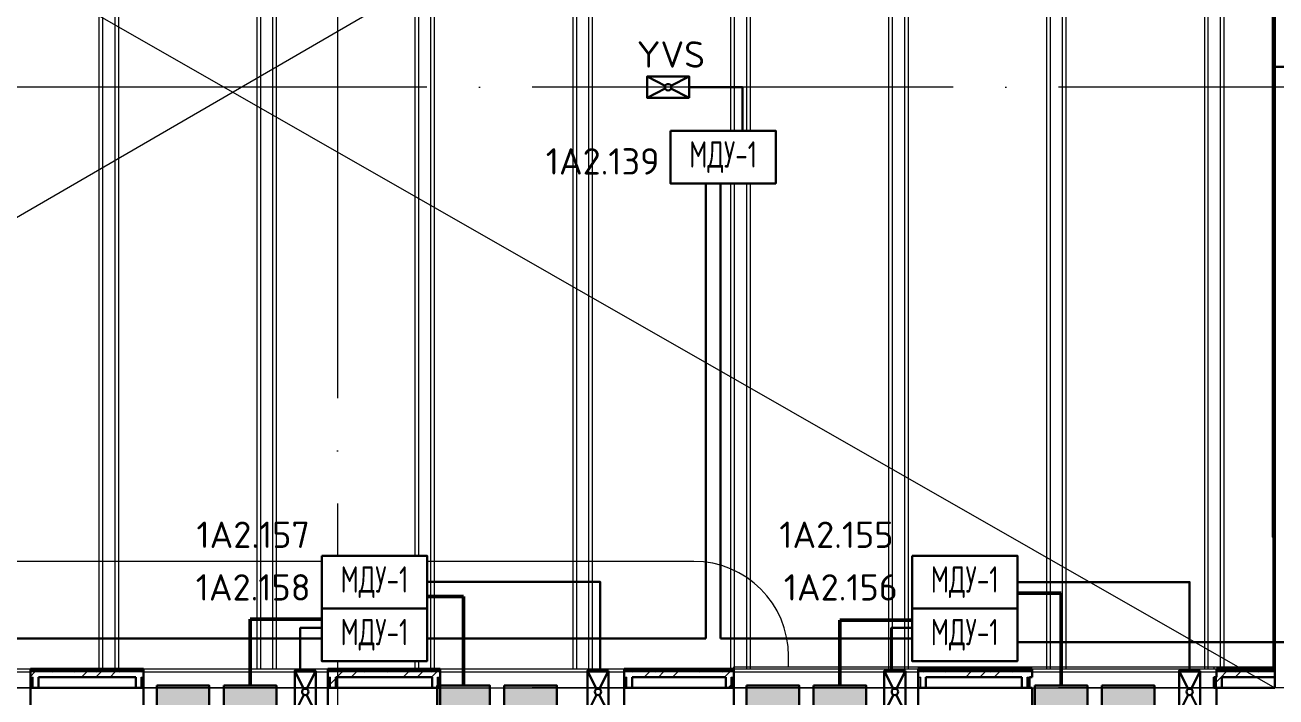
# Model space of a CAD drawing. Header units: millimetres. Extents: x -1073752 to 1436911, y -1379358 to 94781.
# Drawn here: x -1011670 to -999789, y -1095475 to -1089096 of the extents above; entities that cross this region are included whole.
import ezdxf
from ezdxf.enums import TextEntityAlignment as Align

# ---------------------------------------------------------------- set-up
doc = ezdxf.new("R2010")
doc.units = ezdxf.units.MM
doc.set_wipeout_variables(frame=1)
doc.linetypes.add('ADSK_Линия сетки', pattern=[25, 20, -2.5, 0, -2.5])
doc.linetypes.add('ADSK_Сверху', pattern=[450, 300, -150])
for name, color, linetype, lineweight in [('BGB', 1, 'Continuous', 30), ('RC-Дымоудаление', 1, 'Continuous', 30), ('RC-Линии_связи-Адресные', 5, 'Continuous', 50), ('лс', 5, 'Continuous', 30), ('Ограждение', 252, 'Continuous', 9), ('Оси', 252, 'Continuous', 9), ('Перекрытие', 252, 'Continuous', 18), ('Стены внутренние', 7, 'Continuous', 18), ('Стены наружные', 7, 'Continuous', 18), ('Стены штриховка', 7, 'Continuous', 9)]:
    doc.layers.add(name, color=color, linetype=linetype, lineweight=lineweight)
for name, color, linetype in [('RC-Позиционные_обозначения', 7, 'Continuous'), ('RC-Таблицы', 7, 'Continuous'), ('TEXT1', 7, 'Continuous')]:
    doc.layers.add(name, color=color, linetype=linetype)
doc.layers.add('Линии', color=7, linetype='Continuous', lineweight=9, true_color=0x00a600)
doc.styles.add('ISOCPEUR', font='isocpeur.ttf', dxfattribs={"height": 250})
doc.styles.add('RubezhCAD', font='isocpeur.ttf')
doc.styles.get("Standard").update_dxf_attribs({"font": 'arial.ttf'})

# ---------------------------------------------------------------- blocks, each defined once
blk = doc.blocks.new('Перекрытия 1 - Перекрытия 1-1698725-3 этаж копия 1')
at = {"layer": 'Перекрытие', "ltscale": 100}
for p, q in [((13199, 26580), (13199, 15540)), ((13234, 26580), (13234, 15540)), ((13349, 26580), (13349, 15540)), ((13384, 26580), (13384, 15540)), ((14699, 26580), (14699, 15540)), ((14734, 26580), (14734, 15540)), ((14849, 26580), (14849, 15540)), ((14884, 26580), (14884, 15540)), ((16199, 26580), (16199, 15540)), ((16234, 26580), (16234, 15540)), ((16349, 26580), (16349, 15540)), ((16384, 26580), (16384, 15540)), ((17699, 26580), (17699, 15540)), ((17734, 26580), (17734, 15540)), ((17849, 26580), (17849, 15540)), ((17884, 26580), (17884, 15540)), ((19199, 26580), (19199, 15540)), ((19234, 26580), (19234, 15540)), ((19349, 26580), (19349, 15540)), ((19384, 26580), (19384, 15540)), ((20699, 26580), (20699, 15540)), ((20734, 26580), (20734, 15540)), ((20849, 26580), (20849, 15540)), ((20884, 26580), (20884, 15540)), ((22199, 26580), (22199, 15540)), ((22234, 26580), (22234, 15540)), ((22349, 26580), (22349, 15540)), ((22384, 26580), (22384, 15540)), ((23699, 26580), (23699, 15540)), ((23734, 15540), (23734, 26580)), ((23849, 26580), (23849, 15540)), ((23884, 26580), (23884, 15540))]:
    blk.add_line(p, q, dxfattribs=at)
blk = doc.blocks.new('3 этаж')
at = {"layer": 'Линии', "color": 251, "linetype": 'ADSK_Сверху', "ltscale": 200, "true_color": 0x636466}
for p, q in [((282206, 17837), (301851, 29237)), ((282206, 29062), (301851, 17837))]:
    blk.add_line(p, q, dxfattribs=at)
at = {"layer": 'Ограждение', "color": 251, "true_color": 0x636466}
for p, q in [((301826, 27827), (301826, 19267)), ((301836, 19267), (301826, 19267)), ((296711, 18017), (296711, 18037)), ((296711, 18037), (301836, 18037)), ((296711, 18017), (296711, 18037)), ((296711, 18037), (298461, 18037)), ((298461, 18037), (298461, 18017)), ((299521, 18017), (299521, 18037)), ((299521, 18037), (301271, 18037)), ((301271, 18037), (301271, 18017))]:
    blk.add_line(p, q, dxfattribs=at)
at = {"layer": 'Оси', "color": 251, "linetype": 'ADSK_Линия сетки', "ltscale": 200, "true_color": 0x636466}
for p, q in [((292946, 34587), (292946, -31390)), ((308796, 23537), (237074, 23537)), ((308796, 17837), (237074, 17837))]:
    blk.add_line(p, q, dxfattribs=at)
at = {"layer": 'Перекрытие', "color": 251, "true_color": 0x636466}
for p, q in [((296331, 19037), (282221, 19037)), ((297231, 18037), (297231, 18137))]:
    blk.add_line(p, q, dxfattribs=at)
blk.add_arc((296331, 18137), 900, 0, 90, dxfattribs=at)
at = {"layer": 'Стены внутренние', "color": 251, "lineweight": 30, "true_color": 0x636466}
for p, q in [((302121, 23732), (301851, 23732)), ((290031, 17837), (290031, 17287)), ((290106, 17837), (291031, 17837)), ((291106, 17837), (291106, 17287)), ((292856, 17837), (292856, 17287)), ((292931, 17837), (293846, 17837)), ((293921, 17837), (293921, 17287)), ((295671, 17837), (295671, 17287)), ((295746, 17837), (296636, 17837)), ((296711, 17837), (296711, 17287)), ((298461, 17837), (298461, 17287)), ((298536, 17837), (299446, 17837)), ((299521, 17837), (299546, 17837)), ((299546, 17837), (299546, 17287)), ((301296, 17837), (301296, 17287)), ((301346, 17837), (301851, 17837)), ((301851, 17837), (301851, 17937))]:
    blk.add_line(p, q, dxfattribs=at)
at = {"layer": 'Стены внутренние', "color": 251, "true_color": 0x636466}
for p, q in [((288281, 17837), (290031, 17837)), ((291106, 17837), (292856, 17837)), ((293921, 17837), (295671, 17837)), ((296711, 17837), (298461, 17837)), ((299546, 17837), (301271, 17837))]:
    blk.add_line(p, q, dxfattribs=at)
at = {"layer": 'Стены наружные', "color": 251, "lineweight": 30, "true_color": 0x636466}
for p, q in [((301836, 29057), (301836, 18017)), ((301851, 17937), (301851, 29062)), ((290031, 18017), (291106, 18017)), ((290031, 17837), (290031, 18017)), ((291106, 18017), (291106, 17837)), ((293921, 18017), (292856, 18017)), ((292856, 17837), (292856, 18017)), ((293921, 18017), (293921, 17837)), ((295671, 18017), (296711, 18017)), ((295671, 17837), (295671, 18017)), ((296711, 18017), (296711, 17837)), ((298461, 18017), (299546, 18017)), ((298461, 17837), (298461, 18017)), ((299546, 17937), (299546, 18017)), ((301836, 18017), (301296, 18017)), ((301296, 17937), (301296, 18017)), ((290031, 17837), (290106, 17837)), ((290106, 17937), (291031, 17937)), ((290106, 17937), (290106, 17837)), ((291031, 17837), (291031, 17937)), ((291031, 17837), (291106, 17837)), ((292856, 17837), (292931, 17837)), ((293846, 17937), (292931, 17937)), ((292931, 17937), (292931, 17837)), ((293846, 17837), (293846, 17937)), ((293846, 17837), (293921, 17837)), ((295671, 17837), (295746, 17837)), ((295746, 17937), (296636, 17937)), ((295746, 17937), (295746, 17837)), ((296636, 17837), (296636, 17937)), ((296636, 17837), (296711, 17837)), ((298461, 17837), (298536, 17837)), ((298536, 17937), (299446, 17937)), ((298536, 17937), (298536, 17837)), ((299446, 17837), (299446, 17937)), ((299446, 17837), (299521, 17837)), ((299521, 17937), (299546, 17937)), ((299521, 17937), (299521, 17837)), ((301271, 17837), (301271, 17937)), ((301271, 17937), (301296, 17937)), ((301271, 17837), (301346, 17837)), ((301346, 17937), (301851, 17937)), ((301346, 17937), (301346, 17837))]:
    blk.add_line(p, q, dxfattribs=at)
at = {"layer": 'Стены наружные', "color": 251, "true_color": 0x636466}
for p, q in [((288281, 18017), (290031, 18017)), ((288281, 17987), (290031, 17987)), ((291106, 18017), (292856, 18017)), ((291106, 17987), (292856, 17987)), ((293921, 18017), (295671, 18017)), ((293921, 17987), (295671, 17987)), ((296711, 18017), (298461, 18017)), ((296711, 17987), (298461, 17987)), ((299546, 18017), (301296, 18017)), ((299546, 17987), (301296, 17987))]:
    blk.add_line(p, q, dxfattribs=at)
at = {"layer": 'Стены наружные', "color": 251, "linetype": 'Continuous', "lineweight": 9, "true_color": 0x636466}
for p, q in [((290031, 17995), (290035, 17999)), ((290031, 17944), (290074, 17987)), ((290035, 17999), (290047, 18012)), ((290047, 18012), (290052, 18017)), ((290234, 17987), (290247, 17999)), ((290247, 17999), (290259, 18012)), ((290446, 17987), (290459, 17999)), ((290459, 17999), (290471, 18012)), ((290471, 18012), (290476, 18017)), ((290517, 17937), (290567, 17987)), ((290652, 17937), (290702, 17987)), ((290659, 17987), (290671, 17999)), ((290671, 17999), (290684, 18012)), ((290787, 17937), (290837, 17987)), ((290871, 17987), (290883, 17999)), ((290883, 17999), (290896, 18012)), ((290896, 18012), (290901, 18017)), ((291083, 17987), (291095, 17999)), ((291095, 17999), (291106, 18009)), ((292856, 17985), (292857, 17987)), ((292942, 17937), (292992, 17987)), ((292992, 17987), (293005, 17999)), ((293005, 17999), (293017, 18012)), ((293017, 18012), (293022, 18017)), ((293077, 17937), (293127, 17987)), ((293204, 17987), (293217, 17999)), ((293217, 17999), (293229, 18012)), ((293416, 17987), (293429, 17999)), ((293429, 17999), (293441, 18012)), ((293441, 18012), (293446, 18017)), ((293570, 17937), (293620, 17987)), ((293628, 17987), (293641, 17999)), ((293641, 17999), (293653, 18012)), ((293705, 17937), (293755, 17987)), ((293840, 17937), (293890, 17987)), ((293841, 17987), (293853, 17999)), ((293853, 17999), (293866, 18012)), ((293866, 18012), (293871, 18017)), ((295750, 17987), (295762, 17999)), ((295762, 17999), (295775, 18012)), ((295860, 17937), (295910, 17987)), ((295962, 17987), (295974, 17999)), ((295974, 17999), (295987, 18012)), ((295987, 18012), (295992, 18017)), ((295995, 17937), (296045, 17987)), ((296130, 17937), (296180, 17987)), ((296174, 17987), (296187, 17999)), ((296187, 17999), (296199, 18012)), ((296386, 17987), (296399, 17999)), ((296399, 17999), (296411, 18012)), ((296411, 18012), (296416, 18017)), ((296598, 17987), (296611, 17999)), ((296611, 17999), (296623, 18012)), ((296624, 17937), (296674, 17987)), ((298461, 17977), (298470, 17987)), ((298507, 17987), (298520, 17999)), ((298520, 17999), (298532, 18012)), ((298532, 18012), (298537, 18017)), ((298720, 17987), (298732, 17999)), ((298732, 17999), (298745, 18012)), ((298914, 17937), (298964, 17987)), ((298932, 17987), (298944, 17999)), ((298944, 17999), (298957, 18012)), ((298957, 18012), (298962, 18017)), ((299049, 17937), (299099, 17987)), ((299144, 17987), (299156, 17999)), ((299156, 17999), (299169, 18012)), ((299184, 17937), (299234, 17987)), ((299356, 17987), (299368, 17999)), ((299368, 17999), (299381, 18012)), ((299381, 18012), (299386, 18017)), ((301339, 17937), (301389, 17987)), ((301474, 17937), (301524, 17987)), ((301477, 17987), (301490, 17999)), ((301490, 17999), (301502, 18012)), ((301502, 18012), (301507, 18017)), ((301689, 17987), (301702, 17999)), ((301702, 17999), (301714, 18012)), ((292856, 17850), (292868, 17863)), ((292868, 17863), (292881, 17875)), ((292881, 17875), (292931, 17925)), ((293903, 17837), (293908, 17842)), ((293908, 17842), (293921, 17855)), ((295671, 17908), (295683, 17920)), ((295683, 17920), (295696, 17933)), ((296659, 17837), (296686, 17864)), ((296686, 17862), (296698, 17874)), ((296698, 17874), (296711, 17887)), ((299496, 17914), (299508, 17927)), ((299508, 17927), (299518, 17937)), ((301296, 17894), (301339, 17937))]:
    blk.add_line(p, q, dxfattribs=at)
at = {"layer": 'Стены штриховка', "color": 251, "true_color": 0x636466}
for p, q in [((290031, 18012), (291106, 18012)), ((291106, 18012), (290031, 18012)), ((291106, 17999), (290031, 17999)), ((291106, 17987), (290031, 17987)), ((292856, 18012), (293921, 18012)), ((293921, 18012), (292856, 18012)), ((293921, 17999), (292856, 17999)), ((293921, 17987), (292856, 17987)), ((295671, 18012), (296711, 18012)), ((296711, 18012), (295671, 18012)), ((296711, 17999), (295671, 17999)), ((296711, 17987), (295671, 17987)), ((298461, 18012), (299546, 18012)), ((299546, 18012), (298461, 18012)), ((299546, 17999), (298461, 17999)), ((299546, 17987), (298461, 17987)), ((301296, 18012), (301851, 18012)), ((301851, 18012), (301296, 18012)), ((301851, 17999), (301296, 17999)), ((301851, 17987), (301296, 17987)), ((301836, 18017), (301851, 18017)), ((290031, 17937), (290056, 17937)), ((290043, 17837), (290043, 17937)), ((290056, 17837), (290056, 17937)), ((291081, 17837), (291081, 17937)), ((291081, 17937), (291106, 17937)), ((291093, 17837), (291093, 17937)), ((292856, 17937), (292881, 17937)), ((292868, 17837), (292868, 17937)), ((292881, 17837), (292881, 17937)), ((293896, 17837), (293896, 17937)), ((293896, 17937), (293921, 17937)), ((293908, 17837), (293908, 17937)), ((295671, 17937), (295696, 17937)), ((295683, 17837), (295683, 17937)), ((295696, 17837), (295696, 17937)), ((296686, 17837), (296686, 17937)), ((296686, 17937), (296711, 17937)), ((296698, 17837), (296698, 17937)), ((298461, 17937), (298486, 17937)), ((298473, 17837), (298473, 17937)), ((298486, 17837), (298486, 17937)), ((299496, 17837), (299496, 17937)), ((299496, 17937), (299521, 17937)), ((299508, 17837), (299508, 17937)), ((301283, 17837), (301283, 17937)), ((301296, 17837), (301296, 17937))]:
    blk.add_line(p, q, dxfattribs=at)
at = {"layer": 'Перекрытие', "color": 251, "true_color": 0x636466}
blk.add_blockref('Перекрытия 1 - Перекрытия 1-1698725-3 этаж копия 1', (277482, 2476), dxfattribs=at)
blk = doc.blocks.new('*U2707')
at = {"layer": 'BGB'}
h = blk.add_hatch(color=256, dxfattribs=at)
h.paths.add_polyline_path([(250, -250), (250, 250), (-250, 250), (-250, -250)])
h.paths.add_polyline_path([(-217, -75), (-217, 75), (217, 75), (217, -75)], flags=16)
at = {"layer": 'BGB', "true_color": 0xffffff}
blk.add_hatch(color=7, dxfattribs=at).paths.add_polyline_path([(217, -75), (217, 75), (-217, 75), (-217, -75)])
at = {"layer": 'BGB'}
blk.add_lwpolyline([(-250, 250), (-250, -250), (250, -250), (250, 250)], close=True, dxfattribs=at)
at = {"layer": 'TEXT1', "style": 'RubezhCAD'}
for s, p in [('BGB', (-880, -620)), ('.', (-161, -620))]:
    blk.add_text(s, height=250, dxfattribs=at).set_placement(p)
blk.add_attdef('PPK', text='', height=250, dxfattribs=at).set_placement((-890, -620), align=Align.RIGHT)
for tag, p in [('SHL', (-299, -620)), ('N', (-118, -620))]:
    blk.add_attdef(tag, p, '', height=250, dxfattribs=at)
blk = doc.blocks.new('*U2708')
at = {"layer": 'BGB'}
h = blk.add_hatch(color=256, dxfattribs=at)
h.paths.add_polyline_path([(250, -250), (250, 250), (-250, 250), (-250, -250)])
h.paths.add_polyline_path([(-217, -75), (-217, 75), (217, 75), (217, -75)], flags=16)
at = {"layer": 'BGB', "true_color": 0xffffff}
blk.add_hatch(color=7, dxfattribs=at).paths.add_polyline_path([(217, -75), (217, 75), (-217, 75), (-217, -75)])
at = {"layer": 'BGB'}
blk.add_lwpolyline([(-250, 250), (-250, -250), (250, -250), (250, 250)], close=True, dxfattribs=at)
at = {"layer": 'TEXT1', "style": 'RubezhCAD'}
for s, p in [('BGB', (-248, -620)), ('.', (471, -620))]:
    blk.add_text(s, height=250, dxfattribs=at).set_placement(p)
blk.add_attdef('PPK', text='', height=250, dxfattribs=at).set_placement((-258, -620), align=Align.RIGHT)
for tag, p in [('SHL', (334, -620)), ('N', (514, -620))]:
    blk.add_attdef(tag, p, '', height=250, dxfattribs=at)
blk = doc.blocks.new('*U2709')
at = {"layer": 'BGB'}
h = blk.add_hatch(color=256, dxfattribs=at)
h.paths.add_polyline_path([(250, -250), (250, 250), (-250, 250), (-250, -250)])
h.paths.add_polyline_path([(-217, -75), (-217, 75), (217, 75), (217, -75)], flags=16)
at = {"layer": 'BGB', "true_color": 0xffffff}
blk.add_hatch(color=7, dxfattribs=at).paths.add_polyline_path([(217, -75), (217, 75), (-217, 75), (-217, -75)])
at = {"layer": 'BGB'}
blk.add_lwpolyline([(-250, 250), (-250, -250), (250, -250), (250, 250)], close=True, dxfattribs=at)
at = {"layer": 'TEXT1', "style": 'RubezhCAD'}
for s, p in [('BGB', (-880, -620)), ('.', (-161, -620))]:
    blk.add_text(s, height=250, dxfattribs=at).set_placement(p)
blk.add_attdef('PPK', text='', height=250, dxfattribs=at).set_placement((-890, -620), align=Align.RIGHT)
for tag, p in [('SHL', (-299, -620)), ('N', (-118, -620))]:
    blk.add_attdef(tag, p, '', height=250, dxfattribs=at)
blk = doc.blocks.new('*U2722')
at = {"layer": 'BGB'}
h = blk.add_hatch(color=256, dxfattribs=at)
h.paths.add_polyline_path([(250, -250), (250, 250), (-250, 250), (-250, -250)])
h.paths.add_polyline_path([(-217, -75), (-217, 75), (217, 75), (217, -75)], flags=16)
at = {"layer": 'BGB', "true_color": 0xffffff}
blk.add_hatch(color=7, dxfattribs=at).paths.add_polyline_path([(217, -75), (217, 75), (-217, 75), (-217, -75)])
at = {"layer": 'BGB'}
blk.add_lwpolyline([(-250, 250), (-250, -250), (250, -250), (250, 250)], close=True, dxfattribs=at)
at = {"layer": 'TEXT1', "style": 'RubezhCAD'}
for s, p in [('BGB', (-248, -620)), ('.', (471, -620))]:
    blk.add_text(s, height=250, dxfattribs=at).set_placement(p)
blk.add_attdef('PPK', text='', height=250, dxfattribs=at).set_placement((-258, -620), align=Align.RIGHT)
for tag, p in [('SHL', (334, -620)), ('N', (514, -620))]:
    blk.add_attdef(tag, p, '', height=250, dxfattribs=at)
blk = doc.blocks.new('*U2723')
at = {"layer": 'BGB'}
h = blk.add_hatch(color=256, dxfattribs=at)
h.paths.add_polyline_path([(250, -250), (250, 250), (-250, 250), (-250, -250)])
h.paths.add_polyline_path([(-217, -75), (-217, 75), (217, 75), (217, -75)], flags=16)
at = {"layer": 'BGB', "true_color": 0xffffff}
blk.add_hatch(color=7, dxfattribs=at).paths.add_polyline_path([(217, -75), (217, 75), (-217, 75), (-217, -75)])
at = {"layer": 'BGB'}
blk.add_lwpolyline([(-250, 250), (-250, -250), (250, -250), (250, 250)], close=True, dxfattribs=at)
at = {"layer": 'TEXT1', "style": 'RubezhCAD'}
for s, p in [('BGB', (-880, -620)), ('.', (-161, -620))]:
    blk.add_text(s, height=250, dxfattribs=at).set_placement(p)
blk.add_attdef('PPK', text='', height=250, dxfattribs=at).set_placement((-890, -620), align=Align.RIGHT)
for tag, p in [('SHL', (-299, -620)), ('N', (-118, -620))]:
    blk.add_attdef(tag, p, '', height=250, dxfattribs=at)
blk = doc.blocks.new('*U2724')
at = {"layer": 'BGB'}
h = blk.add_hatch(color=256, dxfattribs=at)
h.paths.add_polyline_path([(250, -250), (250, 250), (-250, 250), (-250, -250)])
h.paths.add_polyline_path([(-217, -75), (-217, 75), (217, 75), (217, -75)], flags=16)
at = {"layer": 'BGB', "true_color": 0xffffff}
blk.add_hatch(color=7, dxfattribs=at).paths.add_polyline_path([(217, -75), (217, 75), (-217, 75), (-217, -75)])
at = {"layer": 'BGB'}
blk.add_lwpolyline([(-250, 250), (-250, -250), (250, -250), (250, 250)], close=True, dxfattribs=at)
at = {"layer": 'TEXT1', "style": 'RubezhCAD'}
for s, p in [('BGB', (-248, -620)), ('.', (471, -620))]:
    blk.add_text(s, height=250, dxfattribs=at).set_placement(p)
blk.add_attdef('PPK', text='', height=250, dxfattribs=at).set_placement((-258, -620), align=Align.RIGHT)
for tag, p in [('SHL', (334, -620)), ('N', (514, -620))]:
    blk.add_attdef(tag, p, '', height=250, dxfattribs=at)
blk = doc.blocks.new('*U2725')
at = {"layer": 'BGB'}
h = blk.add_hatch(color=256, dxfattribs=at)
h.paths.add_polyline_path([(250, -250), (250, 250), (-250, 250), (-250, -250)])
h.paths.add_polyline_path([(-217, -75), (-217, 75), (217, 75), (217, -75)], flags=16)
at = {"layer": 'BGB', "true_color": 0xffffff}
blk.add_hatch(color=7, dxfattribs=at).paths.add_polyline_path([(217, -75), (217, 75), (-217, 75), (-217, -75)])
at = {"layer": 'BGB'}
blk.add_lwpolyline([(-250, 250), (-250, -250), (250, -250), (250, 250)], close=True, dxfattribs=at)
at = {"layer": 'TEXT1', "style": 'RubezhCAD'}
for s, p in [('BGB', (-880, -620)), ('.', (-161, -620))]:
    blk.add_text(s, height=250, dxfattribs=at).set_placement(p)
blk.add_attdef('PPK', text='', height=250, dxfattribs=at).set_placement((-890, -620), align=Align.RIGHT)
for tag, p in [('SHL', (-299, -620)), ('N', (-118, -620))]:
    blk.add_attdef(tag, p, '', height=250, dxfattribs=at)
blk = doc.blocks.new('*U2726')
at = {"layer": 'BGB'}
h = blk.add_hatch(color=256, dxfattribs=at)
h.paths.add_polyline_path([(250, -250), (250, 250), (-250, 250), (-250, -250)])
h.paths.add_polyline_path([(-217, -75), (-217, 75), (217, 75), (217, -75)], flags=16)
at = {"layer": 'BGB', "true_color": 0xffffff}
blk.add_hatch(color=7, dxfattribs=at).paths.add_polyline_path([(217, -75), (217, 75), (-217, 75), (-217, -75)])
at = {"layer": 'BGB'}
blk.add_lwpolyline([(-250, 250), (-250, -250), (250, -250), (250, 250)], close=True, dxfattribs=at)
at = {"layer": 'TEXT1', "style": 'RubezhCAD'}
for s, p in [('BGB', (-248, -620)), ('.', (471, -620))]:
    blk.add_text(s, height=250, dxfattribs=at).set_placement(p)
blk.add_attdef('PPK', text='', height=250, dxfattribs=at).set_placement((-258, -620), align=Align.RIGHT)
for tag, p in [('SHL', (334, -620)), ('N', (514, -620))]:
    blk.add_attdef(tag, p, '', height=250, dxfattribs=at)
blk = doc.blocks.new('A$C73BA6E17')
at = {"color": 5, "lineweight": 30}
for points in [[(0, 200), (400, 200), (400, 0), (0, 0), (0, 200)], [(0, 200), (173, 113)], [(400, 200), (227, 113)], [(173, 87), (0, 0)], [(227, 87), (400, 0)]]:
    blk.add_lwpolyline(points, dxfattribs=at)
blk.add_circle((200, 100), 30, dxfattribs=at)
blk = doc.blocks.new('RC-UGO-MDU-01')
at = {"layer": 'RC-Дымоудаление'}
blk.add_point((0, 0), dxfattribs=at)
blk.add_wipeout([(5, 2.5), (5, -2.5), (-5, -2.5), (-5, 2.5)]).dxf.layer = 'RC-Дымоудаление'
blk.add_wipeout([(-5, -2.5), (-5, 2.5), (5, 2.5), (5, -2.5)]).dxf.layer = 'RC-Дымоудаление'
blk.add_lwpolyline([(-5, 2.5), (5, 2.5), (5, -2.5), (-5, -2.5), (-5, 2.5)], close=True, dxfattribs=at)
at = {"layer": 'RC-Дымоудаление', "ltscale": 100, "style": 'ISOCPEUR', "width": 0.7}
blk.add_text('МДУ-1', height=2.5, dxfattribs=at).set_placement((0, 0), align=Align.MIDDLE)
at = {"layer": 'RC-Дымоудаление'}
blk.add_attdef('PSTN', text='', height=2.5, dxfattribs=at).set_placement((5.82, 2.37), align=Align.BOTTOM_CENTER)

msp = doc.modelspace()

# ---------------------------------------------------------------- linework, layer by layer
at = {"layer": 'RC-Линии_связи-Адресные', "color": 3, "ltscale": 2}
for p, q in [((-1001830.5, -1094487.8), (-1002245.7, -1094487.8)), ((-1001830.5, -1095365.8), (-1001830.5, -1094487.8)), ((-1007505.2, -1094521.8), (-1007851.6, -1094521.8)), ((-1007505.2, -1095365.8), (-1007505.2, -1094521.8)), ((-1009532.6, -1095365.8), (-1009532.6, -1094736.4)), ((-1009532.6, -1094736.4), (-1008851.2, -1094736.4)), ((-1003930.2, -1095365.8), (-1003930.2, -1094746.4)), ((-1003930.2, -1094746.4), (-1003245.2, -1094746.4))]:
    msp.add_line(p, q, dxfattribs=at)
at = {"layer": 'лс', "color": 11}
for p, q in [((-1005362.1, -1089686.3), (-1004854.3, -1089686.3)), ((-1004854.3, -1089686.3), (-1004854.3, -1090100.5))]:
    msp.add_line(p, q, dxfattribs=at)
at = {"layer": 'лс'}
for p, q in [((-1005203.6, -1094918.8), (-1005203.6, -1090600)), ((-1005063.4, -1094918.8), (-1005063.4, -1090600)), ((-1018579.9, -1094918.8), (-1005203.6, -1094918.8)), ((-1005063.4, -1094918.8), (-1003245.2, -1094918.8)), ((-1002245.7, -1094954.9), (-997266.7, -1094954.9))]:
    msp.add_line(p, q, dxfattribs=at)
at = {"layer": 'лс', "color": 11}
for points in [[(-1007851.6, -1094383.1), (-1006206.7, -1094383.1), (-1006206.7, -1095226.3)], [(-1002245.7, -1094383.5), (-1000608.7, -1094383.5), (-1000608.7, -1095226.3)], [(-1008851.2, -1094818.8), (-1009056.2, -1094818.8), (-1009056.2, -1095226.3)], [(-1003245.2, -1094818.8), (-1003442.2, -1094818.8), (-1003442.2, -1095226.3)]]:
    msp.add_lwpolyline(points, dxfattribs=at)

# ---------------------------------------------------------------- block references
msp.add_blockref('3 этаж', (-1301649.5, -1113224.3))
for p, rotation in [((-1005362.1, -1089586.3), 180), ((-1009108.7, -1095226.3), 270), ((-1006328.7, -1095226.3), 270), ((-1003508.7, -1095226.3), 270), ((-1000708.7, -1095226.3), 270)]:
    msp.add_blockref('A$C73BA6E17', p, dxfattribs=dict(rotation=rotation))
at = {"layer": 'BGB'}
ref = msp.add_blockref('*U2707', (-1010169.8, -1095615.8), dxfattribs=at)
ref.add_attrib('SHL', '53', (-1010468.4, -1096235.8), dxfattribs={"layer": 'TEXT1', "height": 250, "style": 'RubezhCAD'})
ref = msp.add_blockref('*U2708', (-1009532.6, -1095615.8), dxfattribs=at)
ref.add_attrib('SHL', '54', (-1009199, -1096235.8), dxfattribs={"layer": 'TEXT1', "height": 250, "style": 'RubezhCAD'})
ref = msp.add_blockref('*U2709', (-1007505.2, -1095615.8), dxfattribs=at)
ref.add_attrib('SHL', '55', (-1007803.7, -1096235.8), dxfattribs={"layer": 'TEXT1', "height": 250, "style": 'RubezhCAD'})
ref = msp.add_blockref('*U2722', (-1006868, -1095615.8), dxfattribs=at)
ref.add_attrib('SHL', '56', (-1006534.4, -1096235.8), dxfattribs={"layer": 'TEXT1', "height": 250, "style": 'RubezhCAD'})
ref = msp.add_blockref('*U2723', (-1004567.4, -1095615.8), dxfattribs=at)
ref.add_attrib('SHL', '57', (-1004866, -1096235.8), dxfattribs={"layer": 'TEXT1', "height": 250, "style": 'RubezhCAD'})
ref = msp.add_blockref('*U2724', (-1003930.2, -1095615.8), dxfattribs=at)
ref.add_attrib('SHL', '58', (-1003596.6, -1096235.8), dxfattribs={"layer": 'TEXT1', "height": 250, "style": 'RubezhCAD'})
ref = msp.add_blockref('*U2725', (-1001830.5, -1095615.8), dxfattribs=at)
ref.add_attrib('SHL', '59', (-1002129, -1096235.8), dxfattribs={"layer": 'TEXT1', "height": 250, "style": 'RubezhCAD'})
ref = msp.add_blockref('*U2726', (-1001193.3, -1095615.8), dxfattribs=at)
ref.add_attrib('SHL', '60', (-1000859.7, -1096235.8), dxfattribs={"layer": 'TEXT1', "height": 250, "style": 'RubezhCAD'})

# ---------------------------------------------------------------- texts
at = {"layer": 'RC-Таблицы', "linetype": 'Continuous', "lineweight": 40, "insert": (-1005536, -1089376.1), "char_height": 250, "width": 2400, "attachment_point": 5, "style": 'RubezhCAD'}
msp.add_mtext('YVS', dxfattribs=at)

# ---------------------------------------------------------------- next in the draw order: block references
at = {"layer": 'RC-Дымоудаление', "color": 4, "linetype": 'Continuous', "lineweight": 40, "ltscale": 15}
ref = msp.add_blockref('RC-UGO-MDU-01', (-1005039.7, -1090350.3), dxfattribs=dict(at, xscale=100, yscale=100, zscale=100))
ref.add_attrib('PSTN', '1А2.139', dxfattribs={"layer": 'RC-Позиционные_обозначения', "height": 250, "style": 'RubezhCAD'}).set_placement((-1006184, -1090590.9), align=Align.BOTTOM_CENTER)
ref = msp.add_blockref('RC-UGO-MDU-01', (-1008351.4, -1094884.1), dxfattribs=dict(at, xscale=100, yscale=100, zscale=100))
ref.add_attrib('PSTN', '1А2.158', dxfattribs={"layer": 'RC-Позиционные_обозначения', "height": 250, "style": 'RubezhCAD'}).set_placement((-1009503.4, -1094634.3), align=Align.BOTTOM_CENTER)
ref = msp.add_blockref('RC-UGO-MDU-01', (-1002745.4, -1094884.1), dxfattribs=dict(at, xscale=100, yscale=100, zscale=100))
ref.add_attrib('PSTN', '1А2.156', dxfattribs={"layer": 'RC-Позиционные_обозначения', "height": 250, "style": 'RubezhCAD'}).set_placement((-1003922.1, -1094634.3), align=Align.BOTTOM_CENTER)

# ---------------------------------------------------------------- next in the draw order: block references
ref = msp.add_blockref('RC-UGO-MDU-01', (-1008351.4, -1094384.6), dxfattribs=dict(at, xscale=100, yscale=100, zscale=100))
ref.add_attrib('PSTN', '1А2.157', dxfattribs={"layer": 'RC-Позиционные_обозначения', "height": 250, "style": 'RubezhCAD'}).set_placement((-1009503.4, -1094134.8), align=Align.BOTTOM_CENTER)
ref = msp.add_blockref('RC-UGO-MDU-01', (-1002745.4, -1094384.6), dxfattribs=dict(at, xscale=100, yscale=100, zscale=100))
ref.add_attrib('PSTN', '1А2.155', dxfattribs={"layer": 'RC-Позиционные_обозначения', "height": 250, "style": 'RubezhCAD'}).set_placement((-1003964.1, -1094134.8), align=Align.BOTTOM_CENTER)

doc.saveas('drawing.dxf')
